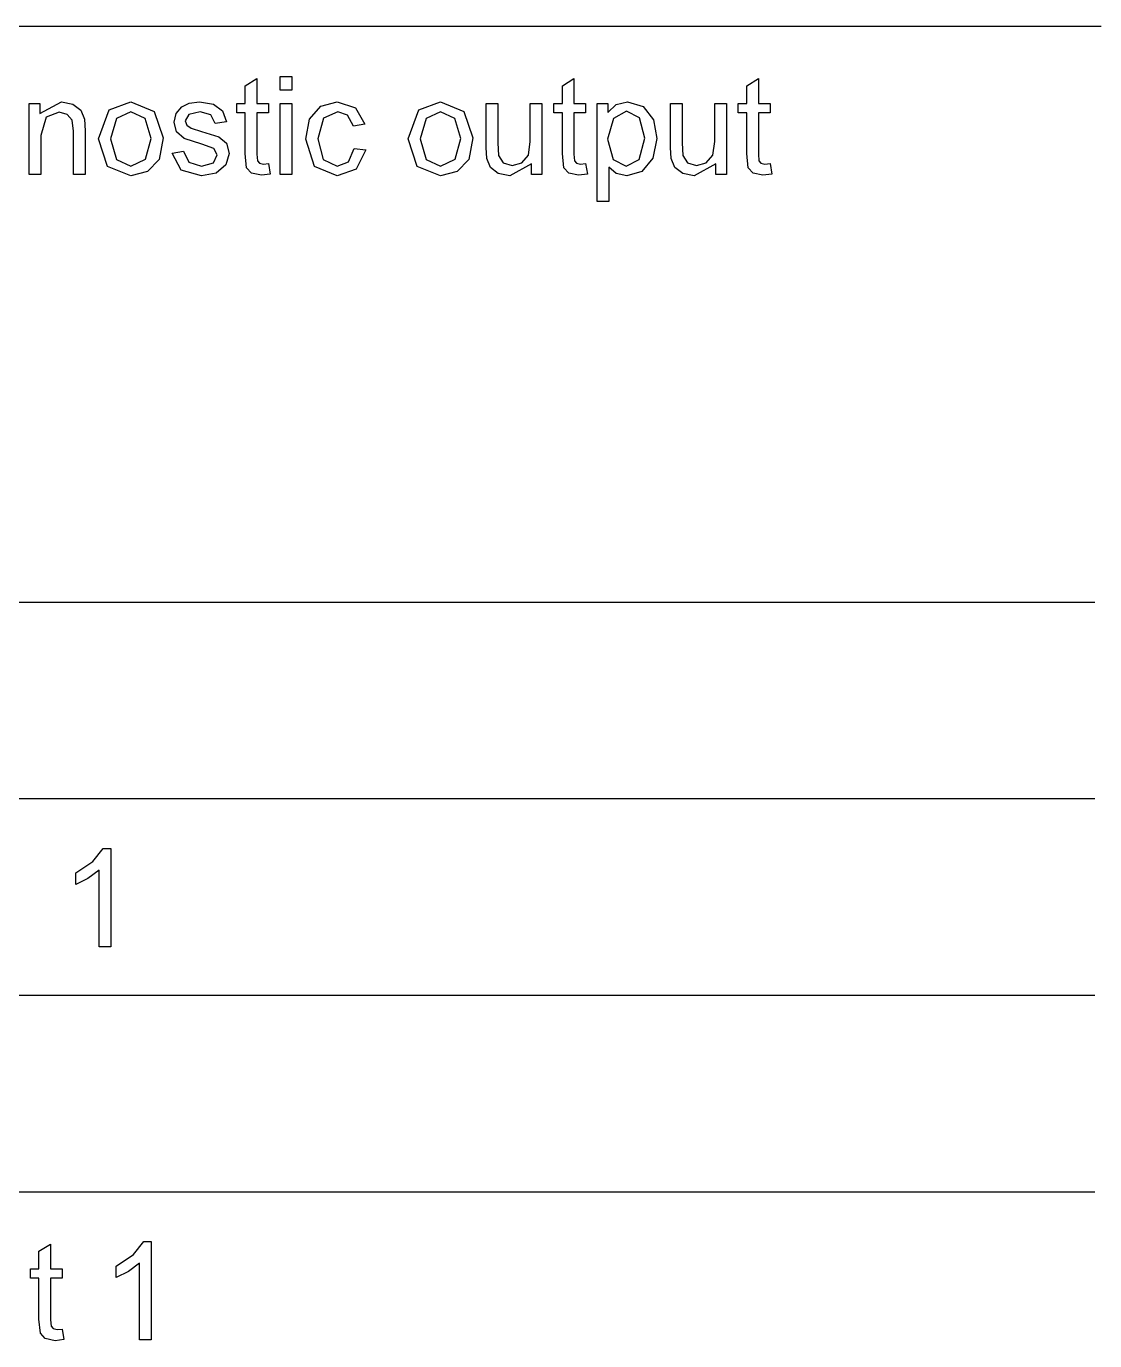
# Model space of a CAD drawing. Extents: x 22 to 299, y 7 to 289.
# Drawn here: x 65.11 to 87.16, y 106.09 to 133.2 of the extents above; entities that cross this region are included whole.
import ezdxf

# ---------------------------------------------------------------- set-up
doc = ezdxf.new("R2010")
doc.units = 0

msp = doc.modelspace()

# ---------------------------------------------------------------- linework, layer by layer
at = {"layer": '1'}
for p, q in [((30.6155, 133.203), (87.289125, 133.203)), ((30.6155, 121.324), (87.156834, 121.324)), ((30.6155, 117.269), (87.156834, 117.269)), ((30.6155, 113.214), (87.156834, 113.214)), ((30.6155, 109.16), (87.156834, 109.16))]:
    msp.add_line(p, q, dxfattribs=at)
at = {"layer": 'Layer 1'}
for p, q in [((69.629845, 131.973899), (69.869113, 132.122726)), ((69.869113, 132.122726), (69.869113, 131.611475)), ((70.348108, 131.882948), (70.348108, 132.168202)), ((70.348108, 132.168202), (70.588713, 132.168202)), ((70.588713, 132.168202), (70.588713, 131.882948)), ((76.172564, 131.973899), (76.411831, 132.122726)), ((76.411831, 132.122726), (76.411831, 131.611475)), ((79.977758, 131.973899), (80.217025, 132.122726)), ((80.217025, 132.122726), (80.217025, 131.611475)), ((69.629845, 131.611475), (69.629845, 131.973899)), ((70.588713, 131.882948), (70.348108, 131.882948)), ((76.172564, 131.611475), (76.172564, 131.973899)), ((79.977758, 131.611475), (79.977758, 131.973899)), ((65.172801, 130.148), (65.172801, 131.611475)), ((65.172801, 131.611475), (65.389345, 131.611475)), ((65.389345, 131.403391), (65.841148, 131.644548)), ((65.389345, 131.611475), (65.389345, 131.403391)), ((65.841148, 131.644548), (66.076406, 131.596316)), ((66.076406, 131.596316), (66.238146, 131.472293)), ((66.824538, 131.481939), (67.270994, 131.644548)), ((67.270994, 131.644548), (67.74953, 131.44611)), ((68.203589, 131.403391), (68.322555, 131.542573)), ((68.322555, 131.542573), (68.474938, 131.614231)), ((68.474938, 131.614231), (68.683462, 131.644548)), ((68.683462, 131.644548), (68.976198, 131.594938)), ((68.976198, 131.594938), (69.163335, 131.459891)), ((69.453401, 131.41855), (69.453401, 131.611475)), ((69.453401, 131.611475), (69.629845, 131.611475)), ((69.869113, 131.611475), (70.111054, 131.611475)), ((70.111054, 131.611475), (70.111054, 131.41855)), ((70.348108, 130.148), (70.348108, 131.611475)), ((70.348108, 131.611475), (70.588713, 131.611475)), ((70.588713, 131.611475), (70.588713, 130.148)), ((70.95718, 131.289014), (71.188428, 131.554975)), ((71.188428, 131.554975), (71.527948, 131.644548)), ((71.527948, 131.644548), (71.906233, 131.52328)), ((71.906233, 131.52328), (72.094706, 131.181527)), ((73.213978, 131.481939), (73.660435, 131.644548)), ((73.660435, 131.644548), (74.13897, 131.44611)), ((74.601041, 130.704727), (74.601041, 131.611475)), ((74.601041, 131.611475), (74.841649, 131.611475)), ((74.841649, 131.611475), (74.841649, 130.799811)), ((75.511343, 130.827372), (75.511343, 131.611475)), ((75.511343, 131.611475), (75.751948, 131.611475)), ((75.751948, 131.611475), (75.751948, 130.148)), ((75.996119, 131.41855), (75.996119, 131.611475)), ((75.996119, 131.611475), (76.172564, 131.611475)), ((76.411831, 131.611475), (76.653773, 131.611475)), ((76.653773, 131.611475), (76.653773, 131.41855)), ((76.889513, 129.587139), (76.889513, 131.611475)), ((76.889513, 131.611475), (77.108732, 131.611475)), ((77.108732, 131.611475), (77.108732, 131.421306)), ((77.108732, 131.421306), (77.283836, 131.588048)), ((77.283836, 131.588048), (77.520433, 131.644548)), ((77.520433, 131.644548), (77.841238, 131.548085)), ((77.841238, 131.548085), (78.051101, 131.275234)), ((78.406235, 130.704727), (78.406235, 131.611475)), ((78.406235, 131.611475), (78.646843, 131.611475)), ((78.646843, 131.611475), (78.646843, 130.799811)), ((79.316537, 130.827372), (79.316537, 131.611475)), ((79.316537, 131.611475), (79.557142, 131.611475)), ((79.557142, 131.611475), (79.557142, 130.148)), ((79.801313, 131.41855), (79.801313, 131.611475)), ((79.801313, 131.611475), (79.977758, 131.611475)), ((80.217025, 131.611475), (80.458967, 131.611475)), ((80.458967, 131.611475), (80.458967, 131.41855)), ((65.524351, 131.328977), (65.413406, 130.947261)), ((65.790354, 131.429574), (65.524351, 131.328977)), ((65.957441, 131.384099), (65.790354, 131.429574)), ((66.057692, 131.26421), (65.957441, 131.384099)), ((66.085763, 131.038212), (66.057692, 131.26421)), ((66.238146, 131.472293), (66.313001, 131.289014)), ((66.313001, 131.289014), (66.326368, 131.047858)), ((66.60532, 130.879737), (66.824538, 131.481939)), ((66.971574, 131.300039), (66.852608, 130.879737)), ((67.270994, 131.43922), (66.971574, 131.300039)), ((67.56774, 131.298661), (67.270994, 131.43922)), ((67.688042, 130.888006), (67.56774, 131.298661)), ((67.74953, 131.44611), (67.935331, 130.900408)), ((68.160815, 131.222869), (68.203589, 131.403391)), ((68.464244, 131.384099), (68.3934, 131.251807)), ((68.3934, 131.251807), (68.422807, 131.164991)), ((68.700839, 131.440598), (68.464244, 131.384099)), ((68.917384, 131.377208), (68.700839, 131.440598)), ((69.010952, 131.20082), (68.917384, 131.377208)), ((69.163335, 131.459891), (69.24621, 131.233893)), ((69.629845, 131.41855), (69.453401, 131.41855)), ((69.629845, 130.576569), (69.629845, 131.41855)), ((70.111054, 131.41855), (69.869113, 131.41855)), ((69.869113, 131.41855), (69.869113, 130.562789)), ((70.880988, 130.874225), (70.95718, 131.289014)), ((71.241895, 131.305551), (71.128276, 130.881115)), ((71.537305, 131.440598), (71.241895, 131.305551)), ((71.741819, 131.366184), (71.537305, 131.440598)), ((71.860785, 131.14432), (71.741819, 131.366184)), ((72.994759, 130.879737), (73.213978, 131.481939)), ((73.361016, 131.300039), (73.242049, 130.879737)), ((73.660435, 131.43922), (73.361016, 131.300039)), ((73.957181, 131.298661), (73.660435, 131.43922)), ((74.077481, 130.888006), (73.957181, 131.298661)), ((74.13897, 131.44611), (74.324771, 130.900408)), ((76.172564, 131.41855), (75.996119, 131.41855)), ((76.172564, 130.576569), (76.172564, 131.41855)), ((76.653773, 131.41855), (76.411831, 131.41855)), ((76.411831, 131.41855), (76.411831, 130.562789)), ((77.225021, 131.301417), (77.107395, 130.871469)), ((77.497707, 131.450245), (77.225021, 131.301417)), ((77.763712, 131.311063), (77.497707, 131.450245)), ((77.875994, 130.89214), (77.763712, 131.311063)), ((78.051101, 131.275234), (78.121946, 130.890762)), ((79.977758, 131.41855), (79.801313, 131.41855)), ((79.977758, 130.576569), (79.977758, 131.41855)), ((80.458967, 131.41855), (80.217025, 131.41855)), ((80.217025, 131.41855), (80.217025, 130.562789)), ((66.085763, 130.148), (66.085763, 131.038212)), ((66.326368, 131.047858), (66.326368, 130.148)), ((68.212946, 131.025809), (68.160815, 131.222869)), ((68.368002, 130.886628), (68.212946, 131.025809)), ((68.422807, 131.164991), (68.515039, 131.098845)), ((68.515039, 131.098845), (68.727573, 131.035455)), ((68.727573, 131.035455), (69.083134, 130.9197)), ((69.24621, 131.233893), (69.010952, 131.20082)), ((72.094706, 131.181527), (71.860785, 131.14432)), ((65.413406, 130.947261), (65.413406, 130.148)), ((66.788447, 130.311986), (66.60532, 130.879737)), ((66.60532, 130.879737), (66.60532, 130.879737)), ((66.852608, 130.879737), (66.971574, 130.458058)), ((66.852608, 130.879737), (66.852608, 130.879737)), ((67.569077, 130.459436), (67.688042, 130.888006)), ((67.935331, 130.900408), (67.852456, 130.455302)), ((68.735593, 130.768116), (68.368002, 130.886628)), ((68.981545, 130.684056), (68.735593, 130.768116)), ((69.083134, 130.9197), (69.2422, 130.790165)), ((69.2422, 130.790165), (69.299678, 130.577947)), ((71.057432, 130.310608), (70.880988, 130.874225)), ((71.128276, 130.881115), (71.237885, 130.452546)), ((73.177886, 130.311986), (72.994759, 130.879737)), ((72.994759, 130.879737), (72.994759, 130.879737)), ((73.242049, 130.879737), (73.361016, 130.458058)), ((73.242049, 130.879737), (73.242049, 130.879737)), ((73.958518, 130.459436), (74.077481, 130.888006)), ((74.324771, 130.900408), (74.241897, 130.455302)), ((74.841649, 130.799811), (74.85636, 130.537984)), ((75.47124, 130.54074), (75.511343, 130.827372)), ((77.107395, 130.871469), (77.21834, 130.453924)), ((77.107395, 130.871469), (77.107395, 130.871469)), ((77.761038, 130.458058), (77.875994, 130.89214)), ((78.121946, 130.890762), (78.043079, 130.485619)), ((78.646843, 130.799811), (78.661554, 130.537984)), ((79.276434, 130.54074), (79.316537, 130.827372)), ((66.971574, 130.458058), (67.270994, 130.318877)), ((67.270994, 130.318877), (67.569077, 130.459436)), ((67.852456, 130.455302), (67.613187, 130.2045)), ((68.120714, 130.584838), (68.358645, 130.623423)), ((68.305178, 130.233438), (68.120714, 130.584838)), ((68.120714, 130.584838), (68.120714, 130.584838)), ((68.358645, 130.623423), (68.469591, 130.397425)), ((68.972188, 130.387778), (69.05239, 130.551765)), ((69.05239, 130.551765), (68.981545, 130.684056)), ((69.299678, 130.577947), (69.228833, 130.343681)), ((69.659252, 130.283048), (69.629845, 130.576569)), ((69.869113, 130.562789), (69.881142, 130.426363)), ((71.237885, 130.452546), (71.523938, 130.318876)), ((71.760533, 130.408449), (71.880835, 130.684056)), ((71.880835, 130.684056), (72.11743, 130.652361)), ((71.880835, 130.684056), (71.880835, 130.684056)), ((72.11743, 130.652361), (71.918263, 130.256865)), ((73.361016, 130.458058), (73.660435, 130.318877)), ((73.660435, 130.318877), (73.958518, 130.459436)), ((74.241897, 130.455302), (74.002629, 130.2045)), ((74.615752, 130.473217), (74.601041, 130.704727)), ((74.689271, 130.28856), (74.615752, 130.473217)), ((74.85636, 130.537984), (74.952605, 130.383644)), ((75.337573, 130.385022), (75.47124, 130.54074)), ((76.201986, 130.283048), (76.172564, 130.576569)), ((76.411831, 130.562789), (76.423861, 130.426363)), ((77.21834, 130.453924), (77.487015, 130.318877)), ((77.487015, 130.318877), (77.761038, 130.458058)), ((78.043079, 130.485619), (77.815842, 130.210012)), ((78.420946, 130.473217), (78.406235, 130.704727)), ((78.494465, 130.28856), (78.420946, 130.473217)), ((78.661554, 130.537984), (78.757798, 130.383644)), ((79.142766, 130.385022), (79.276434, 130.54074)), ((80.007179, 130.283048), (79.977758, 130.576569)), ((80.217025, 130.562789), (80.229055, 130.426363)), ((67.270994, 130.114927), (66.788447, 130.311986)), ((67.613187, 130.2045), (67.270994, 130.114927)), ((68.727573, 130.114927), (68.305178, 130.233438)), ((68.469591, 130.397425), (68.726237, 130.318877)), ((68.726237, 130.318877), (68.972188, 130.387778)), ((69.026993, 130.174182), (68.727573, 130.114927)), ((69.228833, 130.343681), (69.026993, 130.174182)), ((69.760841, 130.171427), (69.659252, 130.283048)), ((69.964018, 130.128707), (69.760841, 130.171427)), ((69.881142, 130.426363), (69.92258, 130.378132)), ((69.92258, 130.378132), (70.005455, 130.360218)), ((70.005455, 130.360218), (70.111054, 130.369864)), ((70.111053, 130.369864), (70.145809, 130.150756)), ((70.111054, 130.369864), (70.111053, 130.369864)), ((71.526611, 130.114927), (71.057432, 130.310608)), ((71.523938, 130.318876), (71.760533, 130.408449)), ((71.918263, 130.256865), (71.526611, 130.114927)), ((73.660435, 130.114927), (73.177886, 130.311986)), ((74.002629, 130.2045), (73.660435, 130.114927)), ((74.851012, 130.164536), (74.689271, 130.28856)), ((75.086268, 130.114927), (74.851012, 130.164536)), ((74.952605, 130.383644), (75.134394, 130.328523)), ((75.536736, 130.362974), (75.086268, 130.114927)), ((75.134394, 130.328523), (75.337573, 130.385022)), ((75.536736, 130.148), (75.536736, 130.362974)), ((76.303575, 130.171427), (76.201986, 130.283048)), ((76.50675, 130.128707), (76.303575, 130.171427)), ((76.423861, 130.426363), (76.465298, 130.378132)), ((76.465298, 130.378132), (76.548176, 130.360218)), ((76.548176, 130.360218), (76.653773, 130.369864)), ((76.653773, 130.369864), (76.653794, 130.369864)), ((76.653794, 130.369864), (76.688543, 130.150756)), ((77.28651, 130.167293), (77.130117, 130.299584)), ((77.130117, 130.299584), (77.130117, 129.587139)), ((77.503055, 130.114927), (77.28651, 130.167293)), ((77.815842, 130.210012), (77.503055, 130.114927)), ((78.656206, 130.164536), (78.494465, 130.28856)), ((78.891462, 130.114927), (78.656206, 130.164536)), ((78.757798, 130.383644), (78.939588, 130.328523)), ((79.34193, 130.362974), (78.891462, 130.114927)), ((78.939588, 130.328523), (79.142766, 130.385022)), ((79.34193, 130.148), (79.34193, 130.362974)), ((80.108769, 130.171427), (80.007179, 130.283048)), ((80.311943, 130.128707), (80.108769, 130.171427)), ((80.229055, 130.426363), (80.270492, 130.378132)), ((80.270492, 130.378132), (80.35337, 130.360218)), ((80.35337, 130.360218), (80.458967, 130.369864)), ((80.458967, 130.369864), (80.458988, 130.369864)), ((80.458988, 130.369864), (80.493736, 130.150756)), ((65.413406, 130.148), (65.172801, 130.148)), ((66.326368, 130.148), (66.085763, 130.148)), ((70.145809, 130.150756), (69.964018, 130.128707)), ((70.588713, 130.148), (70.348108, 130.148)), ((75.751948, 130.148), (75.536736, 130.148)), ((76.688543, 130.150756), (76.50675, 130.128707)), ((79.557142, 130.148), (79.34193, 130.148)), ((80.493736, 130.150756), (80.311943, 130.128707)), ((77.130117, 129.587139), (76.889513, 129.587139)), ((66.484908, 115.972375), (66.698779, 116.24247)), ((66.698779, 116.24247), (66.853835, 116.24247)), ((66.853835, 116.24247), (66.853835, 114.214)), ((66.132021, 115.735352), (66.484908, 115.972375)), ((66.613231, 115.794608), (66.384656, 115.623731)), ((66.613231, 114.214), (66.613231, 115.794608)), ((66.132021, 115.495574), (66.132021, 115.735352)), ((66.384656, 115.623731), (66.132021, 115.495574)), ((66.853835, 114.214), (66.613231, 114.214)), ((65.374306, 107.930899), (65.613574, 108.079726)), ((65.374306, 107.568475), (65.374306, 107.930899)), ((65.613574, 108.079726), (65.613574, 107.568475)), ((67.322788, 107.863375), (67.536659, 108.13347)), ((67.536659, 108.13347), (67.691715, 108.13347)), ((67.691715, 108.13347), (67.691715, 106.105)), ((66.969901, 107.626352), (67.322788, 107.863375)), ((67.451111, 107.685608), (67.222536, 107.514731)), ((67.451111, 106.105), (67.451111, 107.685608)), ((65.197862, 107.37555), (65.197862, 107.568475)), ((65.197862, 107.568475), (65.374306, 107.568475)), ((65.613574, 107.568475), (65.855516, 107.568475)), ((65.855516, 107.568475), (65.855516, 107.37555)), ((66.969901, 107.386574), (66.969901, 107.626352)), ((67.222536, 107.514731), (66.969901, 107.386574)), ((65.374306, 107.37555), (65.197862, 107.37555)), ((65.374306, 106.533569), (65.374306, 107.37555)), ((65.855516, 107.37555), (65.613574, 107.37555)), ((65.613574, 107.37555), (65.613574, 106.519789)), ((65.403714, 106.240048), (65.374306, 106.533569)), ((65.613574, 106.519789), (65.625604, 106.383363)), ((65.625604, 106.383363), (65.667041, 106.335132)), ((65.667041, 106.335132), (65.749917, 106.317218)), ((65.749917, 106.317218), (65.855515, 106.326864)), ((65.855515, 106.326864), (65.89027, 106.107756)), ((65.855515, 106.326864), (65.855515, 106.326864)), ((65.505302, 106.128427), (65.403714, 106.240048)), ((65.70848, 106.085707), (65.505302, 106.128427)), ((65.89027, 106.107756), (65.70848, 106.085707)), ((67.691715, 106.105), (67.451111, 106.105))]:
    msp.add_line(p, q, dxfattribs=at)

doc.saveas('drawing.dxf')
